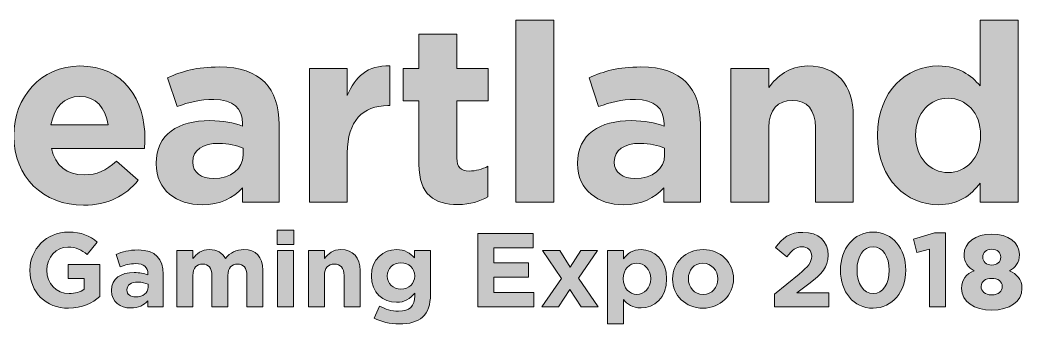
# Model space of a CAD drawing. Header units: inches. Extents: x 1.52 to 9.48, y -9.47 to -7.53.
# Drawn here: x 4.4 to 9.48, y -9.07 to -7.53 of the extents above; entities that cross this region are included whole.
import ezdxf

# ---------------------------------------------------------------- set-up
doc = ezdxf.new("R2010")
doc.units = ezdxf.units.IN
doc.header["$MEASUREMENT"] = 0
doc.layers.add('Layer 1', color=7, linetype='Continuous')

# ---------------------------------------------------------------- blocks, each defined once
blk = doc.blocks.new('block 3')
at = {"layer": 'Layer 1', "true_color": 0xfac020}
h = blk.add_hatch(color=40, dxfattribs=at)
h.dxf.hatch_style = 2
h.paths.add_polyline_path([(6.9129, -7.529), (7.1049, -7.529), (7.1049, -8.4514), (6.9129, -8.4514)])
h = blk.add_hatch(color=40, dxfattribs=at)
h.dxf.hatch_style = 2
edge = h.paths.add_edge_path()
edge.add_spline(control_points=[(9.2656, -8.4514), (9.2656, -8.4514), (9.2656, -8.3541), (9.2656, -8.3541), (9.2188, -8.4173), (9.1544, -8.464), (9.0545, -8.464), (8.8966, -8.464), (8.7462, -8.3402), (8.7462, -8.114), (8.7462, -8.114), (8.7462, -8.1115), (8.7462, -8.1115), (8.7462, -7.8853), (8.894, -7.7615), (9.0545, -7.7615), (9.1569, -7.7615), (9.2201, -7.8082), (9.2656, -7.8626), (9.2656, -7.8626), (9.2656, -7.529), (9.2656, -7.529), (9.2656, -7.529), (9.4576, -7.529), (9.4576, -7.529), (9.4576, -7.529), (9.4576, -8.4514), (9.4576, -8.4514), (9.4576, -8.4514), (9.2656, -8.4514), (9.2656, -8.4514)], knot_values=[0, 0, 0, 0, 1, 1, 1, 2, 2, 2, 3, 3, 3, 4, 4, 4, 5, 5, 5, 6, 6, 6, 7, 7, 7, 8, 8, 8, 9, 9, 9, 10, 10, 10, 10], degree=3, periodic=1)
edge = h.paths.add_edge_path()
edge.add_spline(control_points=[(9.2681, -8.1115), (9.2681, -7.999), (9.1935, -7.9245), (9.1038, -7.9245), (9.0141, -7.9245), (8.9383, -7.9978), (8.9383, -8.1115), (8.9383, -8.1115), (8.9383, -8.114), (8.9383, -8.114), (8.9383, -8.2265), (9.0141, -8.301), (9.1038, -8.301), (9.1935, -8.301), (9.2681, -8.2265), (9.2681, -8.114), (9.2681, -8.114), (9.2681, -8.1115), (9.2681, -8.1115)], knot_values=[0, 0, 0, 0, 1, 1, 1, 2, 2, 2, 3, 3, 3, 4, 4, 4, 5, 5, 5, 6, 6, 6, 6], degree=3, periodic=1)
h = blk.add_hatch(color=40, dxfattribs=at)
h.dxf.hatch_style = 2
edge = h.paths.add_edge_path()
edge.add_spline(control_points=[(6.6189, -8.4628), (6.5013, -8.4628), (6.4218, -8.416), (6.4218, -8.2593), (6.4218, -8.2593), (6.4218, -7.9384), (6.4218, -7.9384), (6.4218, -7.9384), (6.3409, -7.9384), (6.3409, -7.9384), (6.3409, -7.9384), (6.3409, -7.7741), (6.3409, -7.7741), (6.3409, -7.7741), (6.4218, -7.7741), (6.4218, -7.7741), (6.4218, -7.7741), (6.4218, -7.601), (6.4218, -7.601), (6.4218, -7.601), (6.6138, -7.601), (6.6138, -7.601), (6.6138, -7.601), (6.6138, -7.7741), (6.6138, -7.7741), (6.6138, -7.7741), (6.773, -7.7741), (6.773, -7.7741), (6.773, -7.7741), (6.773, -7.9384), (6.773, -7.9384), (6.773, -7.9384), (6.6138, -7.9384), (6.6138, -7.9384), (6.6138, -7.9384), (6.6138, -8.2277), (6.6138, -8.2277), (6.6138, -8.272), (6.6328, -8.2934), (6.6757, -8.2934), (6.7111, -8.2934), (6.7427, -8.2846), (6.7705, -8.2694), (6.7705, -8.2694), (6.7705, -8.4236), (6.7705, -8.4236), (6.7301, -8.4476), (6.6833, -8.4628), (6.6189, -8.4628)], knot_values=[0, 0, 0, 0, 0.013889, 0.013889, 0.013889, 0.027778, 0.027778, 0.027778, 0.041667, 0.041667, 0.041667, 0.055556, 0.055556, 0.055556, 0.069444, 0.069444, 0.069444, 0.083333, 0.083333, 0.083333, 0.097222, 0.097222, 0.097222, 0.111111, 0.111111, 0.111111, 0.125, 0.125, 0.125, 0.138889, 0.138889, 0.138889, 0.152778, 0.152778, 0.152778, 0.166667, 0.166667, 0.166667, 0.180556, 0.180556, 0.180556, 0.194444, 0.194444, 0.194444, 0.208333, 0.208333, 0.208333, 0.222222, 0.222222, 0.222222, 0.222222], degree=3, periodic=0)
edge.add_line((6.6189, -8.4628), (6.6189, -8.4628))
h = blk.add_hatch(color=40, dxfattribs=at)
h.dxf.hatch_style = 2
edge = h.paths.add_edge_path()
edge.add_spline(control_points=[(5.0304, -8.1797), (5.0304, -8.1797), (4.559, -8.1797), (4.559, -8.1797), (4.578, -8.2669), (4.6386, -8.3124), (4.7246, -8.3124), (4.789, -8.3124), (4.8358, -8.2922), (4.8888, -8.2429), (4.8888, -8.2429), (4.9988, -8.3402), (4.9988, -8.3402), (4.9356, -8.4185), (4.8446, -8.4665), (4.7221, -8.4665), (4.5186, -8.4665), (4.3682, -8.3238), (4.3682, -8.1165), (4.3682, -8.1165), (4.3682, -8.114), (4.3682, -8.114), (4.3682, -7.9207), (4.506, -7.7615), (4.7031, -7.7615), (4.9293, -7.7615), (5.0329, -7.9371), (5.0329, -8.1292), (5.0329, -8.1292), (5.0329, -8.1317), (5.0329, -8.1317), (5.0329, -8.1507), (5.0316, -8.162), (5.0304, -8.1797)], knot_values=[0, 0, 0, 0, 0.013889, 0.013889, 0.013889, 0.027778, 0.027778, 0.027778, 0.041667, 0.041667, 0.041667, 0.055556, 0.055556, 0.055556, 0.069444, 0.069444, 0.069444, 0.083333, 0.083333, 0.083333, 0.097222, 0.097222, 0.097222, 0.111111, 0.111111, 0.111111, 0.125, 0.125, 0.125, 0.138889, 0.138889, 0.138889, 0.152778, 0.152778, 0.152778, 0.152778], degree=3, periodic=0)
edge.add_line((5.0304, -8.1797), (5.0304, -8.1797))
edge = h.paths.add_edge_path()
edge.add_spline(control_points=[(4.7031, -7.9156), (4.6235, -7.9156), (4.5717, -7.9725), (4.5565, -8.0597), (4.5565, -8.0597), (4.8459, -8.0597), (4.8459, -8.0597), (4.8345, -7.9738), (4.784, -7.9156), (4.7031, -7.9156)], knot_values=[0, 0, 0, 0, 0.013889, 0.013889, 0.013889, 0.027778, 0.027778, 0.027778, 0.041667, 0.041667, 0.041667, 0.041667], degree=3, periodic=0)
edge.add_line((4.7031, -7.9156), (4.7031, -7.9156))
h = blk.add_hatch(color=40, dxfattribs=at)
h.dxf.hatch_style = 2
edge = h.paths.add_edge_path()
edge.add_spline(control_points=[(5.5269, -8.4514), (5.5269, -8.4514), (5.5269, -8.3781), (5.5269, -8.3781), (5.4801, -8.4299), (5.4157, -8.464), (5.3222, -8.464), (5.1946, -8.464), (5.0897, -8.3907), (5.0897, -8.2568), (5.0897, -8.2568), (5.0897, -8.2543), (5.0897, -8.2543), (5.0897, -8.1064), (5.2021, -8.0382), (5.3626, -8.0382), (5.4309, -8.0382), (5.4801, -8.0496), (5.5282, -8.066), (5.5282, -8.066), (5.5282, -8.0546), (5.5282, -8.0546), (5.5282, -7.975), (5.4789, -7.9308), (5.3828, -7.9308), (5.3095, -7.9308), (5.2577, -7.9447), (5.1958, -7.9674), (5.1958, -7.9674), (5.1478, -7.8209), (5.1478, -7.8209), (5.2224, -7.788), (5.2956, -7.7665), (5.4106, -7.7665), (5.6204, -7.7665), (5.7126, -7.8752), (5.7126, -8.0584), (5.7126, -8.0584), (5.7126, -8.4514), (5.7126, -8.4514), (5.7126, -8.4514), (5.5269, -8.4514), (5.5269, -8.4514)], knot_values=[0, 0, 0, 0, 1, 1, 1, 2, 2, 2, 3, 3, 3, 4, 4, 4, 5, 5, 5, 6, 6, 6, 7, 7, 7, 8, 8, 8, 9, 9, 9, 10, 10, 10, 11, 11, 11, 12, 12, 12, 13, 13, 13, 14, 14, 14, 14], degree=3, periodic=1)
edge = h.paths.add_edge_path()
edge.add_spline(control_points=[(5.5307, -8.1784), (5.4978, -8.1633), (5.4548, -8.1532), (5.4081, -8.1532), (5.326, -8.1532), (5.2754, -8.186), (5.2754, -8.2467), (5.2754, -8.2467), (5.2754, -8.2492), (5.2754, -8.2492), (5.2754, -8.301), (5.3184, -8.3313), (5.3803, -8.3313), (5.47, -8.3313), (5.5307, -8.2821), (5.5307, -8.2126), (5.5307, -8.2126), (5.5307, -8.1784), (5.5307, -8.1784)], knot_values=[0, 0, 0, 0, 1, 1, 1, 2, 2, 2, 3, 3, 3, 4, 4, 4, 5, 5, 5, 6, 6, 6, 6], degree=3, periodic=1)
h = blk.add_hatch(color=40, dxfattribs=at)
h.dxf.hatch_style = 2
edge = h.paths.add_edge_path()
edge.add_spline(control_points=[(6.2646, -7.9624), (6.137, -7.9624), (6.0586, -8.0394), (6.0586, -8.2012), (6.0586, -8.2012), (6.0586, -8.4514), (6.0586, -8.4514), (6.0586, -8.4514), (5.8666, -8.4514), (5.8666, -8.4514), (5.8666, -8.4514), (5.8666, -7.7741), (5.8666, -7.7741), (5.8666, -7.7741), (6.0586, -7.7741), (6.0586, -7.7741), (6.0586, -7.7741), (6.0586, -7.9106), (6.0586, -7.9106), (6.0978, -7.8171), (6.161, -7.7564), (6.2747, -7.7615), (6.2747, -7.7615), (6.2747, -7.9624), (6.2747, -7.9624), (6.2747, -7.9624), (6.2646, -7.9624), (6.2646, -7.9624)], knot_values=[0, 0, 0, 0, 1, 1, 1, 2, 2, 2, 3, 3, 3, 4, 4, 4, 5, 5, 5, 6, 6, 6, 7, 7, 7, 8, 8, 8, 9, 9, 9, 9], degree=3, periodic=1)
h = blk.add_hatch(color=40, dxfattribs=at)
h.dxf.hatch_style = 2
edge = h.paths.add_edge_path()
edge.add_spline(control_points=[(7.6627, -8.4514), (7.6627, -8.4514), (7.6627, -8.3781), (7.6627, -8.3781), (7.616, -8.4299), (7.5515, -8.464), (7.4581, -8.464), (7.3304, -8.464), (7.2255, -8.3907), (7.2255, -8.2568), (7.2255, -8.2568), (7.2255, -8.2543), (7.2255, -8.2543), (7.2255, -8.1064), (7.338, -8.0382), (7.4985, -8.0382), (7.5667, -8.0382), (7.616, -8.0496), (7.664, -8.066), (7.664, -8.066), (7.664, -8.0546), (7.664, -8.0546), (7.664, -7.975), (7.6147, -7.9308), (7.5187, -7.9308), (7.4454, -7.9308), (7.3936, -7.9447), (7.3317, -7.9674), (7.3317, -7.9674), (7.2837, -7.8209), (7.2837, -7.8209), (7.3582, -7.788), (7.4315, -7.7665), (7.5465, -7.7665), (7.7563, -7.7665), (7.8485, -7.8752), (7.8485, -8.0584), (7.8485, -8.0584), (7.8485, -8.4514), (7.8485, -8.4514), (7.8485, -8.4514), (7.6627, -8.4514), (7.6627, -8.4514)], knot_values=[0, 0, 0, 0, 1, 1, 1, 2, 2, 2, 3, 3, 3, 4, 4, 4, 5, 5, 5, 6, 6, 6, 7, 7, 7, 8, 8, 8, 9, 9, 9, 10, 10, 10, 11, 11, 11, 12, 12, 12, 13, 13, 13, 14, 14, 14, 14], degree=3, periodic=1)
edge = h.paths.add_edge_path()
edge.add_spline(control_points=[(7.6665, -8.1784), (7.6337, -8.1633), (7.5907, -8.1532), (7.544, -8.1532), (7.4618, -8.1532), (7.4113, -8.186), (7.4113, -8.2467), (7.4113, -8.2467), (7.4113, -8.2492), (7.4113, -8.2492), (7.4113, -8.301), (7.4543, -8.3313), (7.5162, -8.3313), (7.6059, -8.3313), (7.6665, -8.2821), (7.6665, -8.2126), (7.6665, -8.2126), (7.6665, -8.1784), (7.6665, -8.1784)], knot_values=[0, 0, 0, 0, 1, 1, 1, 2, 2, 2, 3, 3, 3, 4, 4, 4, 5, 5, 5, 6, 6, 6, 6], degree=3, periodic=1)
h = blk.add_hatch(color=40, dxfattribs=at)
h.dxf.hatch_style = 2
edge = h.paths.add_edge_path()
edge.add_spline(control_points=[(8.4308, -8.4514), (8.4308, -8.4514), (8.4308, -8.0736), (8.4308, -8.0736), (8.4308, -7.9826), (8.3879, -7.9358), (8.3146, -7.9358), (8.2413, -7.9358), (8.1945, -7.9826), (8.1945, -8.0736), (8.1945, -8.0736), (8.1945, -8.4514), (8.1945, -8.4514), (8.1945, -8.4514), (8.0025, -8.4514), (8.0025, -8.4514), (8.0025, -8.4514), (8.0025, -7.7741), (8.0025, -7.7741), (8.0025, -7.7741), (8.1945, -7.7741), (8.1945, -7.7741), (8.1945, -7.7741), (8.1945, -7.8701), (8.1945, -7.8701), (8.2388, -7.8133), (8.2956, -7.7615), (8.3929, -7.7615), (8.5382, -7.7615), (8.6229, -7.8575), (8.6229, -8.0129), (8.6229, -8.0129), (8.6229, -8.4514), (8.6229, -8.4514), (8.6229, -8.4514), (8.4308, -8.4514), (8.4308, -8.4514)], knot_values=[0, 0, 0, 0, 1, 1, 1, 2, 2, 2, 3, 3, 3, 4, 4, 4, 5, 5, 5, 6, 6, 6, 7, 7, 7, 8, 8, 8, 9, 9, 9, 10, 10, 10, 11, 11, 11, 12, 12, 12, 12], degree=3, periodic=1)
at = {"layer": 'Layer 1', "lineweight": 0}
blk.add_lwpolyline([(6.9129, -7.529), (7.1049, -7.529), (7.1049, -8.4514), (6.9129, -8.4514), (6.9129, -7.529)], dxfattribs=at)
for points, knots in [([(9.2656, -8.4514), (9.2656, -8.4514), (9.2656, -8.3541), (9.2656, -8.3541), (9.2188, -8.4173), (9.1544, -8.464), (9.0545, -8.464), (8.8966, -8.464), (8.7462, -8.3402), (8.7462, -8.114), (8.7462, -8.114), (8.7462, -8.1115), (8.7462, -8.1115), (8.7462, -7.8853), (8.894, -7.7615), (9.0545, -7.7615), (9.1569, -7.7615), (9.2201, -7.8082), (9.2656, -7.8626), (9.2656, -7.8626), (9.2656, -7.529), (9.2656, -7.529), (9.2656, -7.529), (9.4576, -7.529), (9.4576, -7.529), (9.4576, -7.529), (9.4576, -8.4514), (9.4576, -8.4514), (9.4576, -8.4514), (9.2656, -8.4514), (9.2656, -8.4514)], [0, 0, 0, 0, 1, 1, 1, 2, 2, 2, 3, 3, 3, 4, 4, 4, 5, 5, 5, 6, 6, 6, 7, 7, 7, 8, 8, 8, 9, 9, 9, 10, 10, 10, 10]), ([(6.6189, -8.4628), (6.5013, -8.4628), (6.4218, -8.416), (6.4218, -8.2593), (6.4218, -8.2593), (6.4218, -7.9384), (6.4218, -7.9384), (6.4218, -7.9384), (6.3409, -7.9384), (6.3409, -7.9384), (6.3409, -7.9384), (6.3409, -7.7741), (6.3409, -7.7741), (6.3409, -7.7741), (6.4218, -7.7741), (6.4218, -7.7741), (6.4218, -7.7741), (6.4218, -7.601), (6.4218, -7.601), (6.4218, -7.601), (6.6138, -7.601), (6.6138, -7.601), (6.6138, -7.601), (6.6138, -7.7741), (6.6138, -7.7741), (6.6138, -7.7741), (6.773, -7.7741), (6.773, -7.7741), (6.773, -7.7741), (6.773, -7.9384), (6.773, -7.9384), (6.773, -7.9384), (6.6138, -7.9384), (6.6138, -7.9384), (6.6138, -7.9384), (6.6138, -8.2277), (6.6138, -8.2277), (6.6138, -8.272), (6.6328, -8.2934), (6.6757, -8.2934), (6.7111, -8.2934), (6.7427, -8.2846), (6.7705, -8.2694), (6.7705, -8.2694), (6.7705, -8.4236), (6.7705, -8.4236), (6.7301, -8.4476), (6.6833, -8.4628), (6.6189, -8.4628)], [0, 0, 0, 0, 1, 1, 1, 2, 2, 2, 3, 3, 3, 4, 4, 4, 5, 5, 5, 6, 6, 6, 7, 7, 7, 8, 8, 8, 9, 9, 9, 10, 10, 10, 11, 11, 11, 12, 12, 12, 13, 13, 13, 14, 14, 14, 15, 15, 15, 16, 16, 16, 16]), ([(5.0304, -8.1797), (5.0304, -8.1797), (4.559, -8.1797), (4.559, -8.1797), (4.578, -8.2669), (4.6386, -8.3124), (4.7246, -8.3124), (4.789, -8.3124), (4.8358, -8.2922), (4.8888, -8.2429), (4.8888, -8.2429), (4.9988, -8.3402), (4.9988, -8.3402), (4.9356, -8.4185), (4.8446, -8.4665), (4.7221, -8.4665), (4.5186, -8.4665), (4.3682, -8.3238), (4.3682, -8.1165), (4.3682, -8.1165), (4.3682, -8.114), (4.3682, -8.114), (4.3682, -7.9207), (4.506, -7.7615), (4.7031, -7.7615), (4.9293, -7.7615), (5.0329, -7.9371), (5.0329, -8.1292), (5.0329, -8.1292), (5.0329, -8.1317), (5.0329, -8.1317), (5.0329, -8.1507), (5.0316, -8.162), (5.0304, -8.1797)], [0, 0, 0, 0, 1, 1, 1, 2, 2, 2, 3, 3, 3, 4, 4, 4, 5, 5, 5, 6, 6, 6, 7, 7, 7, 8, 8, 8, 9, 9, 9, 10, 10, 10, 11, 11, 11, 11]), ([(5.5269, -8.4514), (5.5269, -8.4514), (5.5269, -8.3781), (5.5269, -8.3781), (5.4801, -8.4299), (5.4157, -8.464), (5.3222, -8.464), (5.1946, -8.464), (5.0897, -8.3907), (5.0897, -8.2568), (5.0897, -8.2568), (5.0897, -8.2543), (5.0897, -8.2543), (5.0897, -8.1064), (5.2021, -8.0382), (5.3626, -8.0382), (5.4309, -8.0382), (5.4801, -8.0496), (5.5282, -8.066), (5.5282, -8.066), (5.5282, -8.0546), (5.5282, -8.0546), (5.5282, -7.975), (5.4789, -7.9308), (5.3828, -7.9308), (5.3095, -7.9308), (5.2577, -7.9447), (5.1958, -7.9674), (5.1958, -7.9674), (5.1478, -7.8209), (5.1478, -7.8209), (5.2224, -7.788), (5.2956, -7.7665), (5.4106, -7.7665), (5.6204, -7.7665), (5.7126, -7.8752), (5.7126, -8.0584), (5.7126, -8.0584), (5.7126, -8.4514), (5.7126, -8.4514), (5.7126, -8.4514), (5.5269, -8.4514), (5.5269, -8.4514)], [0, 0, 0, 0, 1, 1, 1, 2, 2, 2, 3, 3, 3, 4, 4, 4, 5, 5, 5, 6, 6, 6, 7, 7, 7, 8, 8, 8, 9, 9, 9, 10, 10, 10, 11, 11, 11, 12, 12, 12, 13, 13, 13, 14, 14, 14, 14]), ([(6.2646, -7.9624), (6.137, -7.9624), (6.0586, -8.0394), (6.0586, -8.2012), (6.0586, -8.2012), (6.0586, -8.4514), (6.0586, -8.4514), (6.0586, -8.4514), (5.8666, -8.4514), (5.8666, -8.4514), (5.8666, -8.4514), (5.8666, -7.7741), (5.8666, -7.7741), (5.8666, -7.7741), (6.0586, -7.7741), (6.0586, -7.7741), (6.0586, -7.7741), (6.0586, -7.9106), (6.0586, -7.9106), (6.0978, -7.8171), (6.161, -7.7564), (6.2747, -7.7615), (6.2747, -7.7615), (6.2747, -7.9624), (6.2747, -7.9624), (6.2747, -7.9624), (6.2646, -7.9624), (6.2646, -7.9624)], [0, 0, 0, 0, 1, 1, 1, 2, 2, 2, 3, 3, 3, 4, 4, 4, 5, 5, 5, 6, 6, 6, 7, 7, 7, 8, 8, 8, 9, 9, 9, 9]), ([(7.6627, -8.4514), (7.6627, -8.4514), (7.6627, -8.3781), (7.6627, -8.3781), (7.616, -8.4299), (7.5515, -8.464), (7.4581, -8.464), (7.3304, -8.464), (7.2255, -8.3907), (7.2255, -8.2568), (7.2255, -8.2568), (7.2255, -8.2543), (7.2255, -8.2543), (7.2255, -8.1064), (7.338, -8.0382), (7.4985, -8.0382), (7.5667, -8.0382), (7.616, -8.0496), (7.664, -8.066), (7.664, -8.066), (7.664, -8.0546), (7.664, -8.0546), (7.664, -7.975), (7.6147, -7.9308), (7.5187, -7.9308), (7.4454, -7.9308), (7.3936, -7.9447), (7.3317, -7.9674), (7.3317, -7.9674), (7.2837, -7.8209), (7.2837, -7.8209), (7.3582, -7.788), (7.4315, -7.7665), (7.5465, -7.7665), (7.7563, -7.7665), (7.8485, -7.8752), (7.8485, -8.0584), (7.8485, -8.0584), (7.8485, -8.4514), (7.8485, -8.4514), (7.8485, -8.4514), (7.6627, -8.4514), (7.6627, -8.4514)], [0, 0, 0, 0, 1, 1, 1, 2, 2, 2, 3, 3, 3, 4, 4, 4, 5, 5, 5, 6, 6, 6, 7, 7, 7, 8, 8, 8, 9, 9, 9, 10, 10, 10, 11, 11, 11, 12, 12, 12, 13, 13, 13, 14, 14, 14, 14]), ([(8.4308, -8.4514), (8.4308, -8.4514), (8.4308, -8.0736), (8.4308, -8.0736), (8.4308, -7.9826), (8.3879, -7.9358), (8.3146, -7.9358), (8.2413, -7.9358), (8.1945, -7.9826), (8.1945, -8.0736), (8.1945, -8.0736), (8.1945, -8.4514), (8.1945, -8.4514), (8.1945, -8.4514), (8.0025, -8.4514), (8.0025, -8.4514), (8.0025, -8.4514), (8.0025, -7.7741), (8.0025, -7.7741), (8.0025, -7.7741), (8.1945, -7.7741), (8.1945, -7.7741), (8.1945, -7.7741), (8.1945, -7.8701), (8.1945, -7.8701), (8.2388, -7.8133), (8.2956, -7.7615), (8.3929, -7.7615), (8.5382, -7.7615), (8.6229, -7.8575), (8.6229, -8.0129), (8.6229, -8.0129), (8.6229, -8.4514), (8.6229, -8.4514), (8.6229, -8.4514), (8.4308, -8.4514), (8.4308, -8.4514)], [0, 0, 0, 0, 1, 1, 1, 2, 2, 2, 3, 3, 3, 4, 4, 4, 5, 5, 5, 6, 6, 6, 7, 7, 7, 8, 8, 8, 9, 9, 9, 10, 10, 10, 11, 11, 11, 12, 12, 12, 12]), ([(4.7031, -7.9156), (4.6235, -7.9156), (4.5717, -7.9725), (4.5565, -8.0597), (4.5565, -8.0597), (4.8459, -8.0597), (4.8459, -8.0597), (4.8345, -7.9738), (4.784, -7.9156), (4.7031, -7.9156)], [0, 0, 0, 0, 1, 1, 1, 2, 2, 2, 3, 3, 3, 3]), ([(9.2681, -8.1115), (9.2681, -7.999), (9.1935, -7.9245), (9.1038, -7.9245), (9.0141, -7.9245), (8.9383, -7.9978), (8.9383, -8.1115), (8.9383, -8.1115), (8.9383, -8.114), (8.9383, -8.114), (8.9383, -8.2265), (9.0141, -8.301), (9.1038, -8.301), (9.1935, -8.301), (9.2681, -8.2265), (9.2681, -8.114), (9.2681, -8.114), (9.2681, -8.1115), (9.2681, -8.1115)], [0, 0, 0, 0, 1, 1, 1, 2, 2, 2, 3, 3, 3, 4, 4, 4, 5, 5, 5, 6, 6, 6, 6]), ([(5.5307, -8.1784), (5.4978, -8.1633), (5.4548, -8.1532), (5.4081, -8.1532), (5.326, -8.1532), (5.2754, -8.186), (5.2754, -8.2467), (5.2754, -8.2467), (5.2754, -8.2492), (5.2754, -8.2492), (5.2754, -8.301), (5.3184, -8.3313), (5.3803, -8.3313), (5.47, -8.3313), (5.5307, -8.2821), (5.5307, -8.2126), (5.5307, -8.2126), (5.5307, -8.1784), (5.5307, -8.1784)], [0, 0, 0, 0, 1, 1, 1, 2, 2, 2, 3, 3, 3, 4, 4, 4, 5, 5, 5, 6, 6, 6, 6]), ([(7.6665, -8.1784), (7.6337, -8.1633), (7.5907, -8.1532), (7.544, -8.1532), (7.4618, -8.1532), (7.4113, -8.186), (7.4113, -8.2467), (7.4113, -8.2467), (7.4113, -8.2492), (7.4113, -8.2492), (7.4113, -8.301), (7.4543, -8.3313), (7.5162, -8.3313), (7.6059, -8.3313), (7.6665, -8.2821), (7.6665, -8.2126), (7.6665, -8.2126), (7.6665, -8.1784), (7.6665, -8.1784)], [0, 0, 0, 0, 1, 1, 1, 2, 2, 2, 3, 3, 3, 4, 4, 4, 5, 5, 5, 6, 6, 6, 6])]:
    blk.add_open_spline(points, degree=3, knots=knots, dxfattribs=at)
blk = doc.blocks.new('block 4')
at = {"layer": 'Layer 1', "true_color": 0x010101}
h = blk.add_hatch(color=18, dxfattribs=at)
h.dxf.hatch_style = 2
edge = h.paths.add_edge_path()
edge.add_spline(control_points=[(4.6459, -8.9879), (4.5299, -8.9879), (4.4501, -8.9065), (4.4501, -8.7964), (4.4501, -8.7964), (4.4501, -8.7953), (4.4501, -8.7953), (4.4501, -8.6895), (4.5326, -8.6027), (4.6453, -8.6027), (4.7123, -8.6027), (4.7528, -8.6208), (4.7916, -8.6538), (4.7916, -8.6538), (4.74, -8.716), (4.74, -8.716), (4.7113, -8.6921), (4.6857, -8.6783), (4.6427, -8.6783), (4.5831, -8.6783), (4.5358, -8.7309), (4.5358, -8.7942), (4.5358, -8.7942), (4.5358, -8.7953), (4.5358, -8.7953), (4.5358, -8.8634), (4.5825, -8.9134), (4.6485, -8.9134), (4.6783, -8.9134), (4.7049, -8.906), (4.7256, -8.8911), (4.7256, -8.8911), (4.7256, -8.8379), (4.7256, -8.8379), (4.7256, -8.8379), (4.6432, -8.8379), (4.6432, -8.8379), (4.6432, -8.8379), (4.6432, -8.7671), (4.6432, -8.7671), (4.6432, -8.7671), (4.8049, -8.7671), (4.8049, -8.7671), (4.8049, -8.7671), (4.8049, -8.9288), (4.8049, -8.9288), (4.7666, -8.9613), (4.7139, -8.9879), (4.6459, -8.9879)], knot_values=[0, 0, 0, 0, 1, 1, 1, 2, 2, 2, 3, 3, 3, 4, 4, 4, 5, 5, 5, 6, 6, 6, 7, 7, 7, 8, 8, 8, 9, 9, 9, 10, 10, 10, 11, 11, 11, 12, 12, 12, 13, 13, 13, 14, 14, 14, 15, 15, 15, 16, 16, 16, 16], degree=3, periodic=1)
h = blk.add_hatch(color=18, dxfattribs=at)
h.dxf.hatch_style = 2
h.paths.add_polyline_path([(5.7023, -8.665), (5.7023, -8.5932), (5.7874, -8.5932), (5.7874, -8.665)])
h.paths.add_polyline_path([(5.7044, -8.9815), (5.7044, -8.6964), (5.7853, -8.6964), (5.7853, -8.9815)])
h = blk.add_hatch(color=18, dxfattribs=at)
h.dxf.hatch_style = 2
h.paths.add_polyline_path([(6.7204, -8.9815), (6.7204, -8.6091), (7.0013, -8.6091), (7.0013, -8.682), (6.8018, -8.682), (6.8018, -8.7575), (6.9774, -8.7575), (6.9774, -8.8304), (6.8018, -8.8304), (6.8018, -8.9086), (7.004, -8.9086), (7.004, -8.9815)])
h = blk.add_hatch(color=18, dxfattribs=at)
h.dxf.hatch_style = 2
edge = h.paths.add_edge_path()
edge.add_spline(control_points=[(8.2859, -8.7272), (8.2859, -8.7272), (8.2285, -8.6809), (8.2285, -8.6809), (8.2652, -8.6309), (8.3008, -8.6038), (8.3673, -8.6038), (8.4466, -8.6038), (8.4955, -8.6495), (8.4955, -8.7192), (8.4955, -8.7815), (8.4636, -8.8129), (8.3977, -8.8639), (8.3977, -8.8639), (8.337, -8.9107), (8.337, -8.9107), (8.337, -8.9107), (8.4993, -8.9107), (8.4993, -8.9107), (8.4993, -8.9107), (8.4993, -8.9815), (8.4993, -8.9815), (8.4993, -8.9815), (8.2237, -8.9815), (8.2237, -8.9815), (8.2237, -8.9815), (8.2237, -8.9166), (8.2237, -8.9166), (8.2237, -8.9166), (8.3477, -8.815), (8.3477, -8.815), (8.3939, -8.7767), (8.412, -8.7565), (8.412, -8.7256), (8.412, -8.6942), (8.3913, -8.6772), (8.362, -8.6772), (8.3333, -8.6772), (8.3136, -8.6932), (8.2859, -8.7272)], knot_values=[0, 0, 0, 0, 1, 1, 1, 2, 2, 2, 3, 3, 3, 4, 4, 4, 5, 5, 5, 6, 6, 6, 7, 7, 7, 8, 8, 8, 9, 9, 9, 10, 10, 10, 11, 11, 11, 12, 12, 12, 13, 13, 13, 13], degree=3, periodic=1)
h = blk.add_hatch(color=18, dxfattribs=at)
h.dxf.hatch_style = 2
edge = h.paths.add_edge_path()
edge.add_spline(control_points=[(8.7227, -8.9879), (8.6232, -8.9879), (8.5578, -8.9044), (8.5578, -8.7958), (8.5578, -8.6873), (8.6243, -8.6027), (8.7237, -8.6027), (8.8232, -8.6027), (8.8886, -8.6863), (8.8886, -8.7948), (8.8886, -8.9033), (8.8222, -8.9879), (8.7227, -8.9879)], knot_values=[0, 0, 0, 0, 1, 1, 1, 2, 2, 2, 3, 3, 3, 4, 4, 4, 4], degree=3, periodic=1)
edge = h.paths.add_edge_path()
edge.add_spline(control_points=[(8.7227, -8.6767), (8.6732, -8.6767), (8.6418, -8.7262), (8.6418, -8.7948), (8.6418, -8.8634), (8.6743, -8.9139), (8.7237, -8.9139), (8.7732, -8.9139), (8.8046, -8.8639), (8.8046, -8.7958), (8.8046, -8.7278), (8.7721, -8.6767), (8.7227, -8.6767)], knot_values=[0, 0, 0, 0, 1, 1, 1, 2, 2, 2, 3, 3, 3, 4, 4, 4, 4], degree=3, periodic=1)
h = blk.add_hatch(color=18, dxfattribs=at)
h.dxf.hatch_style = 2
h.paths.add_polyline_path([(9.0344, -8.6065), (9.0902, -8.6065), (9.0902, -8.9815), (9.0094, -8.9815), (9.0094, -8.6895), (8.9445, -8.7054), (8.9275, -8.6384)])
h = blk.add_hatch(color=18, dxfattribs=at)
h.dxf.hatch_style = 2
edge = h.paths.add_edge_path()
edge.add_spline(control_points=[(9.1712, -8.8886), (9.1712, -8.8886), (9.1712, -8.8875), (9.1712, -8.8875), (9.1712, -8.8423), (9.1952, -8.8152), (9.235, -8.7981), (9.2063, -8.7822), (9.184, -8.7577), (9.184, -8.7173), (9.184, -8.7173), (9.184, -8.7162), (9.184, -8.7162), (9.184, -8.6566), (9.2409, -8.6125), (9.3244, -8.6125), (9.4079, -8.6125), (9.4649, -8.6566), (9.4649, -8.7162), (9.4649, -8.7162), (9.4649, -8.7173), (9.4649, -8.7173), (9.4649, -8.7577), (9.4425, -8.7822), (9.4138, -8.7981), (9.4515, -8.8157), (9.4776, -8.8407), (9.4776, -8.887), (9.4776, -8.887), (9.4776, -8.888), (9.4776, -8.888), (9.4776, -8.9545), (9.4138, -8.9976), (9.3244, -8.9976), (9.235, -8.9976), (9.1712, -8.9535), (9.1712, -8.8886)], knot_values=[0, 0, 0, 0, 1, 1, 1, 2, 2, 2, 3, 3, 3, 4, 4, 4, 5, 5, 5, 6, 6, 6, 7, 7, 7, 8, 8, 8, 9, 9, 9, 10, 10, 10, 11, 11, 11, 12, 12, 12, 12], degree=3, periodic=1)
edge = h.paths.add_edge_path()
edge.add_spline(control_points=[(9.3781, -8.8785), (9.3781, -8.8785), (9.3781, -8.8774), (9.3781, -8.8774), (9.3781, -8.8534), (9.3558, -8.837), (9.3244, -8.837), (9.293, -8.837), (9.2707, -8.8534), (9.2707, -8.8774), (9.2707, -8.8774), (9.2707, -8.8785), (9.2707, -8.8785), (9.2707, -8.9008), (9.2898, -8.9205), (9.3244, -8.9205), (9.359, -8.9205), (9.3781, -8.9008), (9.3781, -8.8785)], knot_values=[0, 0, 0, 0, 1, 1, 1, 2, 2, 2, 3, 3, 3, 4, 4, 4, 5, 5, 5, 6, 6, 6, 6], degree=3, periodic=1)
edge = h.paths.add_edge_path()
edge.add_spline(control_points=[(9.3702, -8.7295), (9.3702, -8.7295), (9.3702, -8.7284), (9.3702, -8.7284), (9.3702, -8.7077), (9.3526, -8.6891), (9.3244, -8.6891), (9.2962, -8.6891), (9.2787, -8.7072), (9.2787, -8.7279), (9.2787, -8.7279), (9.2787, -8.729), (9.2787, -8.729), (9.2787, -8.7524), (9.2968, -8.7699), (9.3244, -8.7699), (9.3521, -8.7699), (9.3702, -8.7529), (9.3702, -8.7295)], knot_values=[0, 0, 0, 0, 1, 1, 1, 2, 2, 2, 3, 3, 3, 4, 4, 4, 5, 5, 5, 6, 6, 6, 6], degree=3, periodic=1)
h = blk.add_hatch(color=18, dxfattribs=at)
h.dxf.hatch_style = 2
edge = h.paths.add_edge_path()
edge.add_spline(control_points=[(5.0475, -8.9815), (5.0475, -8.9815), (5.0475, -8.9506), (5.0475, -8.9506), (5.0278, -8.9724), (5.0007, -8.9868), (4.9613, -8.9868), (4.9076, -8.9868), (4.8634, -8.9559), (4.8634, -8.8995), (4.8634, -8.8995), (4.8634, -8.8985), (4.8634, -8.8985), (4.8634, -8.8363), (4.9108, -8.8075), (4.9783, -8.8075), (5.0071, -8.8075), (5.0278, -8.8123), (5.048, -8.8192), (5.048, -8.8192), (5.048, -8.8145), (5.048, -8.8145), (5.048, -8.781), (5.0273, -8.7623), (4.9868, -8.7623), (4.956, -8.7623), (4.9342, -8.7682), (4.9081, -8.7777), (4.9081, -8.7777), (4.8879, -8.716), (4.8879, -8.716), (4.9193, -8.7022), (4.9501, -8.6932), (4.9985, -8.6932), (5.0868, -8.6932), (5.1257, -8.7389), (5.1257, -8.8161), (5.1257, -8.8161), (5.1257, -8.9815), (5.1257, -8.9815), (5.1257, -8.9815), (5.0475, -8.9815), (5.0475, -8.9815)], knot_values=[0, 0, 0, 0, 1, 1, 1, 2, 2, 2, 3, 3, 3, 4, 4, 4, 5, 5, 5, 6, 6, 6, 7, 7, 7, 8, 8, 8, 9, 9, 9, 10, 10, 10, 11, 11, 11, 12, 12, 12, 13, 13, 13, 14, 14, 14, 14], degree=3, periodic=1)
edge = h.paths.add_edge_path()
edge.add_spline(control_points=[(5.0491, -8.8666), (5.0352, -8.8602), (5.0171, -8.8559), (4.9975, -8.8559), (4.9629, -8.8559), (4.9416, -8.8698), (4.9416, -8.8953), (4.9416, -8.8953), (4.9416, -8.8964), (4.9416, -8.8964), (4.9416, -8.9182), (4.9597, -8.9309), (4.9858, -8.9309), (5.0235, -8.9309), (5.0491, -8.9102), (5.0491, -8.8809), (5.0491, -8.8809), (5.0491, -8.8666), (5.0491, -8.8666)], knot_values=[0, 0, 0, 0, 1, 1, 1, 2, 2, 2, 3, 3, 3, 4, 4, 4, 5, 5, 5, 6, 6, 6, 6], degree=3, periodic=1)
h = blk.add_hatch(color=18, dxfattribs=at)
h.dxf.hatch_style = 2
edge = h.paths.add_edge_path()
edge.add_spline(control_points=[(5.5496, -8.9815), (5.5496, -8.9815), (5.5496, -8.8224), (5.5496, -8.8224), (5.5496, -8.7841), (5.5326, -8.7645), (5.5023, -8.7645), (5.472, -8.7645), (5.4533, -8.7841), (5.4533, -8.8224), (5.4533, -8.8224), (5.4533, -8.9815), (5.4533, -8.9815), (5.4533, -8.9815), (5.3725, -8.9815), (5.3725, -8.9815), (5.3725, -8.9815), (5.3725, -8.8224), (5.3725, -8.8224), (5.3725, -8.7841), (5.3555, -8.7645), (5.3252, -8.7645), (5.2948, -8.7645), (5.2762, -8.7841), (5.2762, -8.8224), (5.2762, -8.8224), (5.2762, -8.9815), (5.2762, -8.9815), (5.2762, -8.9815), (5.1954, -8.9815), (5.1954, -8.9815), (5.1954, -8.9815), (5.1954, -8.6964), (5.1954, -8.6964), (5.1954, -8.6964), (5.2762, -8.6964), (5.2762, -8.6964), (5.2762, -8.6964), (5.2762, -8.7368), (5.2762, -8.7368), (5.2948, -8.7129), (5.3193, -8.6911), (5.3603, -8.6911), (5.3975, -8.6911), (5.4257, -8.7075), (5.4406, -8.7362), (5.4656, -8.707), (5.4954, -8.6911), (5.5342, -8.6911), (5.5943, -8.6911), (5.6305, -8.7272), (5.6305, -8.7958), (5.6305, -8.7958), (5.6305, -8.9815), (5.6305, -8.9815), (5.6305, -8.9815), (5.5496, -8.9815), (5.5496, -8.9815)], knot_values=[0, 0, 0, 0, 1, 1, 1, 2, 2, 2, 3, 3, 3, 4, 4, 4, 5, 5, 5, 6, 6, 6, 7, 7, 7, 8, 8, 8, 9, 9, 9, 10, 10, 10, 11, 11, 11, 12, 12, 12, 13, 13, 13, 14, 14, 14, 15, 15, 15, 16, 16, 16, 17, 17, 17, 18, 18, 18, 19, 19, 19, 19], degree=3, periodic=1)
h = blk.add_hatch(color=18, dxfattribs=at)
h.dxf.hatch_style = 2
edge = h.paths.add_edge_path()
edge.add_spline(control_points=[(6.0422, -8.9815), (6.0422, -8.9815), (6.0422, -8.8224), (6.0422, -8.8224), (6.0422, -8.7841), (6.0241, -8.7645), (5.9933, -8.7645), (5.9624, -8.7645), (5.9427, -8.7841), (5.9427, -8.8224), (5.9427, -8.8224), (5.9427, -8.9815), (5.9427, -8.9815), (5.9427, -8.9815), (5.8619, -8.9815), (5.8619, -8.9815), (5.8619, -8.9815), (5.8619, -8.6964), (5.8619, -8.6964), (5.8619, -8.6964), (5.9427, -8.6964), (5.9427, -8.6964), (5.9427, -8.6964), (5.9427, -8.7368), (5.9427, -8.7368), (5.9614, -8.7129), (5.9853, -8.6911), (6.0262, -8.6911), (6.0874, -8.6911), (6.1231, -8.7315), (6.1231, -8.7969), (6.1231, -8.7969), (6.1231, -8.9815), (6.1231, -8.9815), (6.1231, -8.9815), (6.0422, -8.9815), (6.0422, -8.9815)], knot_values=[0, 0, 0, 0, 1, 1, 1, 2, 2, 2, 3, 3, 3, 4, 4, 4, 5, 5, 5, 6, 6, 6, 7, 7, 7, 8, 8, 8, 9, 9, 9, 10, 10, 10, 11, 11, 11, 12, 12, 12, 12], degree=3, periodic=1)
h = blk.add_hatch(color=18, dxfattribs=at)
h.dxf.hatch_style = 2
edge = h.paths.add_edge_path()
edge.add_spline(control_points=[(6.321, -9.0677), (6.2747, -9.0677), (6.2311, -9.057), (6.1949, -9.0379), (6.1949, -9.0379), (6.2225, -8.9772), (6.2225, -8.9772), (6.2518, -8.9937), (6.2811, -9.0033), (6.3188, -9.0033), (6.3741, -9.0033), (6.4002, -8.9767), (6.4002, -8.9256), (6.4002, -8.9256), (6.4002, -8.9118), (6.4002, -8.9118), (6.3763, -8.9405), (6.3502, -8.9581), (6.3071, -8.9581), (6.2406, -8.9581), (6.1805, -8.9097), (6.1805, -8.8251), (6.1805, -8.8251), (6.1805, -8.824), (6.1805, -8.824), (6.1805, -8.7389), (6.2417, -8.6911), (6.3071, -8.6911), (6.3513, -8.6911), (6.3773, -8.7097), (6.3992, -8.7336), (6.3992, -8.7336), (6.3992, -8.6964), (6.3992, -8.6964), (6.3992, -8.6964), (6.48, -8.6964), (6.48, -8.6964), (6.48, -8.6964), (6.48, -8.9171), (6.48, -8.9171), (6.48, -9.0246), (6.4268, -9.0677), (6.321, -9.0677)], knot_values=[0, 0, 0, 0, 1, 1, 1, 2, 2, 2, 3, 3, 3, 4, 4, 4, 5, 5, 5, 6, 6, 6, 7, 7, 7, 8, 8, 8, 9, 9, 9, 10, 10, 10, 11, 11, 11, 12, 12, 12, 13, 13, 13, 14, 14, 14, 14], degree=3, periodic=1)
edge = h.paths.add_edge_path()
edge.add_spline(control_points=[(6.4002, -8.824), (6.4002, -8.7852), (6.3699, -8.7581), (6.3305, -8.7581), (6.2912, -8.7581), (6.2614, -8.7852), (6.2614, -8.824), (6.2614, -8.824), (6.2614, -8.8251), (6.2614, -8.8251), (6.2614, -8.8644), (6.2912, -8.8911), (6.3305, -8.8911), (6.3699, -8.8911), (6.4002, -8.8639), (6.4002, -8.8251), (6.4002, -8.8251), (6.4002, -8.824), (6.4002, -8.824)], knot_values=[0, 0, 0, 0, 1, 1, 1, 2, 2, 2, 3, 3, 3, 4, 4, 4, 5, 5, 5, 6, 6, 6, 6], degree=3, periodic=1)
h = blk.add_hatch(color=18, dxfattribs=at)
h.dxf.hatch_style = 2
h.paths.add_polyline_path([(7.2439, -8.9815), (7.1864, -8.8926), (7.129, -8.9815), (7.0444, -8.9815), (7.1444, -8.8368), (7.0481, -8.6964), (7.1348, -8.6964), (7.188, -8.7794), (7.2417, -8.6964), (7.3263, -8.6964), (7.23, -8.8352), (7.3306, -8.9815)])
h = blk.add_hatch(color=18, dxfattribs=at)
h.dxf.hatch_style = 2
edge = h.paths.add_edge_path()
edge.add_spline(control_points=[(7.5471, -8.9868), (7.504, -8.9868), (7.4774, -8.9671), (7.4583, -8.9443), (7.4583, -8.9443), (7.4583, -9.0666), (7.4583, -9.0666), (7.4583, -9.0666), (7.3774, -9.0666), (7.3774, -9.0666), (7.3774, -9.0666), (7.3774, -8.6964), (7.3774, -8.6964), (7.3774, -8.6964), (7.4583, -8.6964), (7.4583, -8.6964), (7.4583, -8.6964), (7.4583, -8.7373), (7.4583, -8.7373), (7.4779, -8.7107), (7.5051, -8.6911), (7.5471, -8.6911), (7.6136, -8.6911), (7.6769, -8.7432), (7.6769, -8.8384), (7.6769, -8.8384), (7.6769, -8.8395), (7.6769, -8.8395), (7.6769, -8.9347), (7.6146, -8.9868), (7.5471, -8.9868)], knot_values=[0, 0, 0, 0, 1, 1, 1, 2, 2, 2, 3, 3, 3, 4, 4, 4, 5, 5, 5, 6, 6, 6, 7, 7, 7, 8, 8, 8, 9, 9, 9, 10, 10, 10, 10], degree=3, periodic=1)
edge = h.paths.add_edge_path()
edge.add_spline(control_points=[(7.596, -8.8384), (7.596, -8.791), (7.5641, -8.7597), (7.5263, -8.7597), (7.4886, -8.7597), (7.4572, -8.791), (7.4572, -8.8384), (7.4572, -8.8384), (7.4572, -8.8395), (7.4572, -8.8395), (7.4572, -8.8868), (7.4886, -8.9182), (7.5263, -8.9182), (7.5641, -8.9182), (7.596, -8.8873), (7.596, -8.8395), (7.596, -8.8395), (7.596, -8.8384), (7.596, -8.8384)], knot_values=[0, 0, 0, 0, 1, 1, 1, 2, 2, 2, 3, 3, 3, 4, 4, 4, 5, 5, 5, 6, 6, 6, 6], degree=3, periodic=1)
h = blk.add_hatch(color=18, dxfattribs=at)
h.dxf.hatch_style = 2
edge = h.paths.add_edge_path()
edge.add_spline(control_points=[(7.8609, -8.9879), (7.7726, -8.9879), (7.7072, -8.9224), (7.7072, -8.8405), (7.7072, -8.8405), (7.7072, -8.8395), (7.7072, -8.8395), (7.7072, -8.7575), (7.7732, -8.6911), (7.862, -8.6911), (7.9503, -8.6911), (8.0157, -8.7565), (8.0157, -8.8384), (8.0157, -8.8384), (8.0157, -8.8395), (8.0157, -8.8395), (8.0157, -8.9214), (7.9498, -8.9879), (7.8609, -8.9879)], knot_values=[0, 0, 0, 0, 1, 1, 1, 2, 2, 2, 3, 3, 3, 4, 4, 4, 5, 5, 5, 6, 6, 6, 6], degree=3, periodic=1)
edge = h.paths.add_edge_path()
edge.add_spline(control_points=[(7.9359, -8.8395), (7.9359, -8.7974), (7.9056, -8.7607), (7.8609, -8.7607), (7.8147, -8.7607), (7.787, -8.7964), (7.787, -8.8384), (7.787, -8.8384), (7.787, -8.8395), (7.787, -8.8395), (7.787, -8.8815), (7.8173, -8.9182), (7.862, -8.9182), (7.9083, -8.9182), (7.9359, -8.8825), (7.9359, -8.8405), (7.9359, -8.8405), (7.9359, -8.8395), (7.9359, -8.8395)], knot_values=[0, 0, 0, 0, 1, 1, 1, 2, 2, 2, 3, 3, 3, 4, 4, 4, 5, 5, 5, 6, 6, 6, 6], degree=3, periodic=1)
at = {"layer": 'Layer 1', "lineweight": 0}
for points in [[(5.7023, -8.665), (5.7023, -8.5932), (5.7874, -8.5932), (5.7874, -8.665), (5.7023, -8.665)], [(6.7204, -8.9815), (6.7204, -8.6091), (7.0013, -8.6091), (7.0013, -8.682), (6.8018, -8.682), (6.8018, -8.7575), (6.9774, -8.7575), (6.9774, -8.8304), (6.8018, -8.8304), (6.8018, -8.9086), (7.004, -8.9086), (7.004, -8.9815), (6.7204, -8.9815)], [(9.0344, -8.6065), (9.0902, -8.6065), (9.0902, -8.9815), (9.0094, -8.9815), (9.0094, -8.6895), (8.9445, -8.7054), (8.9275, -8.6384), (9.0344, -8.6065)], [(5.7044, -8.9815), (5.7044, -8.6964), (5.7853, -8.6964), (5.7853, -8.9815), (5.7044, -8.9815)], [(7.2439, -8.9815), (7.1864, -8.8926), (7.129, -8.9815), (7.0444, -8.9815), (7.1444, -8.8368), (7.0481, -8.6964), (7.1348, -8.6964), (7.188, -8.7794), (7.2417, -8.6964), (7.3263, -8.6964), (7.23, -8.8352), (7.3306, -8.9815), (7.2439, -8.9815)]]:
    blk.add_lwpolyline(points, dxfattribs=at)
for points, knots in [([(4.6459, -8.9879), (4.5299, -8.9879), (4.4501, -8.9065), (4.4501, -8.7964), (4.4501, -8.7964), (4.4501, -8.7953), (4.4501, -8.7953), (4.4501, -8.6895), (4.5326, -8.6027), (4.6453, -8.6027), (4.7123, -8.6027), (4.7528, -8.6208), (4.7916, -8.6538), (4.7916, -8.6538), (4.74, -8.716), (4.74, -8.716), (4.7113, -8.6921), (4.6857, -8.6783), (4.6427, -8.6783), (4.5831, -8.6783), (4.5358, -8.7309), (4.5358, -8.7942), (4.5358, -8.7942), (4.5358, -8.7953), (4.5358, -8.7953), (4.5358, -8.8634), (4.5825, -8.9134), (4.6485, -8.9134), (4.6783, -8.9134), (4.7049, -8.906), (4.7256, -8.8911), (4.7256, -8.8911), (4.7256, -8.8379), (4.7256, -8.8379), (4.7256, -8.8379), (4.6432, -8.8379), (4.6432, -8.8379), (4.6432, -8.8379), (4.6432, -8.7671), (4.6432, -8.7671), (4.6432, -8.7671), (4.8049, -8.7671), (4.8049, -8.7671), (4.8049, -8.7671), (4.8049, -8.9288), (4.8049, -8.9288), (4.7666, -8.9613), (4.7139, -8.9879), (4.6459, -8.9879)], [0, 0, 0, 0, 1, 1, 1, 2, 2, 2, 3, 3, 3, 4, 4, 4, 5, 5, 5, 6, 6, 6, 7, 7, 7, 8, 8, 8, 9, 9, 9, 10, 10, 10, 11, 11, 11, 12, 12, 12, 13, 13, 13, 14, 14, 14, 15, 15, 15, 16, 16, 16, 16]), ([(8.2859, -8.7272), (8.2859, -8.7272), (8.2285, -8.6809), (8.2285, -8.6809), (8.2652, -8.6309), (8.3008, -8.6038), (8.3673, -8.6038), (8.4466, -8.6038), (8.4955, -8.6495), (8.4955, -8.7192), (8.4955, -8.7815), (8.4636, -8.8129), (8.3977, -8.8639), (8.3977, -8.8639), (8.337, -8.9107), (8.337, -8.9107), (8.337, -8.9107), (8.4993, -8.9107), (8.4993, -8.9107), (8.4993, -8.9107), (8.4993, -8.9815), (8.4993, -8.9815), (8.4993, -8.9815), (8.2237, -8.9815), (8.2237, -8.9815), (8.2237, -8.9815), (8.2237, -8.9166), (8.2237, -8.9166), (8.2237, -8.9166), (8.3477, -8.815), (8.3477, -8.815), (8.3939, -8.7767), (8.412, -8.7565), (8.412, -8.7256), (8.412, -8.6942), (8.3913, -8.6772), (8.362, -8.6772), (8.3333, -8.6772), (8.3136, -8.6932), (8.2859, -8.7272)], [0, 0, 0, 0, 1, 1, 1, 2, 2, 2, 3, 3, 3, 4, 4, 4, 5, 5, 5, 6, 6, 6, 7, 7, 7, 8, 8, 8, 9, 9, 9, 10, 10, 10, 11, 11, 11, 12, 12, 12, 13, 13, 13, 13]), ([(8.7227, -8.9879), (8.6232, -8.9879), (8.5578, -8.9044), (8.5578, -8.7958), (8.5578, -8.6873), (8.6243, -8.6027), (8.7237, -8.6027), (8.8232, -8.6027), (8.8886, -8.6863), (8.8886, -8.7948), (8.8886, -8.9033), (8.8222, -8.9879), (8.7227, -8.9879)], [0, 0, 0, 0, 1, 1, 1, 2, 2, 2, 3, 3, 3, 4, 4, 4, 4]), ([(9.1712, -8.8886), (9.1712, -8.8886), (9.1712, -8.8875), (9.1712, -8.8875), (9.1712, -8.8423), (9.1952, -8.8152), (9.235, -8.7981), (9.2063, -8.7822), (9.184, -8.7577), (9.184, -8.7173), (9.184, -8.7173), (9.184, -8.7162), (9.184, -8.7162), (9.184, -8.6566), (9.2409, -8.6125), (9.3244, -8.6125), (9.4079, -8.6125), (9.4649, -8.6566), (9.4649, -8.7162), (9.4649, -8.7162), (9.4649, -8.7173), (9.4649, -8.7173), (9.4649, -8.7577), (9.4425, -8.7822), (9.4138, -8.7981), (9.4515, -8.8157), (9.4776, -8.8407), (9.4776, -8.887), (9.4776, -8.887), (9.4776, -8.888), (9.4776, -8.888), (9.4776, -8.9545), (9.4138, -8.9976), (9.3244, -8.9976), (9.235, -8.9976), (9.1712, -8.9535), (9.1712, -8.8886)], [0, 0, 0, 0, 1, 1, 1, 2, 2, 2, 3, 3, 3, 4, 4, 4, 5, 5, 5, 6, 6, 6, 7, 7, 7, 8, 8, 8, 9, 9, 9, 10, 10, 10, 11, 11, 11, 12, 12, 12, 12]), ([(8.7227, -8.6767), (8.6732, -8.6767), (8.6418, -8.7262), (8.6418, -8.7948), (8.6418, -8.8634), (8.6743, -8.9139), (8.7237, -8.9139), (8.7732, -8.9139), (8.8046, -8.8639), (8.8046, -8.7958), (8.8046, -8.7278), (8.7721, -8.6767), (8.7227, -8.6767)], [0, 0, 0, 0, 1, 1, 1, 2, 2, 2, 3, 3, 3, 4, 4, 4, 4]), ([(5.0475, -8.9815), (5.0475, -8.9815), (5.0475, -8.9506), (5.0475, -8.9506), (5.0278, -8.9724), (5.0007, -8.9868), (4.9613, -8.9868), (4.9076, -8.9868), (4.8634, -8.9559), (4.8634, -8.8995), (4.8634, -8.8995), (4.8634, -8.8985), (4.8634, -8.8985), (4.8634, -8.8363), (4.9108, -8.8075), (4.9783, -8.8075), (5.0071, -8.8075), (5.0278, -8.8123), (5.048, -8.8192), (5.048, -8.8192), (5.048, -8.8145), (5.048, -8.8145), (5.048, -8.781), (5.0273, -8.7623), (4.9868, -8.7623), (4.956, -8.7623), (4.9342, -8.7682), (4.9081, -8.7777), (4.9081, -8.7777), (4.8879, -8.716), (4.8879, -8.716), (4.9193, -8.7022), (4.9501, -8.6932), (4.9985, -8.6932), (5.0868, -8.6932), (5.1257, -8.7389), (5.1257, -8.8161), (5.1257, -8.8161), (5.1257, -8.9815), (5.1257, -8.9815), (5.1257, -8.9815), (5.0475, -8.9815), (5.0475, -8.9815)], [0, 0, 0, 0, 1, 1, 1, 2, 2, 2, 3, 3, 3, 4, 4, 4, 5, 5, 5, 6, 6, 6, 7, 7, 7, 8, 8, 8, 9, 9, 9, 10, 10, 10, 11, 11, 11, 12, 12, 12, 13, 13, 13, 14, 14, 14, 14]), ([(5.5496, -8.9815), (5.5496, -8.9815), (5.5496, -8.8224), (5.5496, -8.8224), (5.5496, -8.7841), (5.5326, -8.7645), (5.5023, -8.7645), (5.472, -8.7645), (5.4533, -8.7841), (5.4533, -8.8224), (5.4533, -8.8224), (5.4533, -8.9815), (5.4533, -8.9815), (5.4533, -8.9815), (5.3725, -8.9815), (5.3725, -8.9815), (5.3725, -8.9815), (5.3725, -8.8224), (5.3725, -8.8224), (5.3725, -8.7841), (5.3555, -8.7645), (5.3252, -8.7645), (5.2948, -8.7645), (5.2762, -8.7841), (5.2762, -8.8224), (5.2762, -8.8224), (5.2762, -8.9815), (5.2762, -8.9815), (5.2762, -8.9815), (5.1954, -8.9815), (5.1954, -8.9815), (5.1954, -8.9815), (5.1954, -8.6964), (5.1954, -8.6964), (5.1954, -8.6964), (5.2762, -8.6964), (5.2762, -8.6964), (5.2762, -8.6964), (5.2762, -8.7368), (5.2762, -8.7368), (5.2948, -8.7129), (5.3193, -8.6911), (5.3603, -8.6911), (5.3975, -8.6911), (5.4257, -8.7075), (5.4406, -8.7362), (5.4656, -8.707), (5.4954, -8.6911), (5.5342, -8.6911), (5.5943, -8.6911), (5.6305, -8.7272), (5.6305, -8.7958), (5.6305, -8.7958), (5.6305, -8.9815), (5.6305, -8.9815), (5.6305, -8.9815), (5.5496, -8.9815), (5.5496, -8.9815)], [0, 0, 0, 0, 1, 1, 1, 2, 2, 2, 3, 3, 3, 4, 4, 4, 5, 5, 5, 6, 6, 6, 7, 7, 7, 8, 8, 8, 9, 9, 9, 10, 10, 10, 11, 11, 11, 12, 12, 12, 13, 13, 13, 14, 14, 14, 15, 15, 15, 16, 16, 16, 17, 17, 17, 18, 18, 18, 19, 19, 19, 19]), ([(6.0422, -8.9815), (6.0422, -8.9815), (6.0422, -8.8224), (6.0422, -8.8224), (6.0422, -8.7841), (6.0241, -8.7645), (5.9933, -8.7645), (5.9624, -8.7645), (5.9427, -8.7841), (5.9427, -8.8224), (5.9427, -8.8224), (5.9427, -8.9815), (5.9427, -8.9815), (5.9427, -8.9815), (5.8619, -8.9815), (5.8619, -8.9815), (5.8619, -8.9815), (5.8619, -8.6964), (5.8619, -8.6964), (5.8619, -8.6964), (5.9427, -8.6964), (5.9427, -8.6964), (5.9427, -8.6964), (5.9427, -8.7368), (5.9427, -8.7368), (5.9614, -8.7129), (5.9853, -8.6911), (6.0262, -8.6911), (6.0874, -8.6911), (6.1231, -8.7315), (6.1231, -8.7969), (6.1231, -8.7969), (6.1231, -8.9815), (6.1231, -8.9815), (6.1231, -8.9815), (6.0422, -8.9815), (6.0422, -8.9815)], [0, 0, 0, 0, 1, 1, 1, 2, 2, 2, 3, 3, 3, 4, 4, 4, 5, 5, 5, 6, 6, 6, 7, 7, 7, 8, 8, 8, 9, 9, 9, 10, 10, 10, 11, 11, 11, 12, 12, 12, 12]), ([(6.321, -9.0677), (6.2747, -9.0677), (6.2311, -9.057), (6.1949, -9.0379), (6.1949, -9.0379), (6.2225, -8.9772), (6.2225, -8.9772), (6.2518, -8.9937), (6.2811, -9.0033), (6.3188, -9.0033), (6.3741, -9.0033), (6.4002, -8.9767), (6.4002, -8.9256), (6.4002, -8.9256), (6.4002, -8.9118), (6.4002, -8.9118), (6.3763, -8.9405), (6.3502, -8.9581), (6.3071, -8.9581), (6.2406, -8.9581), (6.1805, -8.9097), (6.1805, -8.8251), (6.1805, -8.8251), (6.1805, -8.824), (6.1805, -8.824), (6.1805, -8.7389), (6.2417, -8.6911), (6.3071, -8.6911), (6.3513, -8.6911), (6.3773, -8.7097), (6.3992, -8.7336), (6.3992, -8.7336), (6.3992, -8.6964), (6.3992, -8.6964), (6.3992, -8.6964), (6.48, -8.6964), (6.48, -8.6964), (6.48, -8.6964), (6.48, -8.9171), (6.48, -8.9171), (6.48, -9.0246), (6.4268, -9.0677), (6.321, -9.0677)], [0, 0, 0, 0, 1, 1, 1, 2, 2, 2, 3, 3, 3, 4, 4, 4, 5, 5, 5, 6, 6, 6, 7, 7, 7, 8, 8, 8, 9, 9, 9, 10, 10, 10, 11, 11, 11, 12, 12, 12, 13, 13, 13, 14, 14, 14, 14]), ([(7.5471, -8.9868), (7.504, -8.9868), (7.4774, -8.9671), (7.4583, -8.9443), (7.4583, -8.9443), (7.4583, -9.0666), (7.4583, -9.0666), (7.4583, -9.0666), (7.3774, -9.0666), (7.3774, -9.0666), (7.3774, -9.0666), (7.3774, -8.6964), (7.3774, -8.6964), (7.3774, -8.6964), (7.4583, -8.6964), (7.4583, -8.6964), (7.4583, -8.6964), (7.4583, -8.7373), (7.4583, -8.7373), (7.4779, -8.7107), (7.5051, -8.6911), (7.5471, -8.6911), (7.6136, -8.6911), (7.6769, -8.7432), (7.6769, -8.8384), (7.6769, -8.8384), (7.6769, -8.8395), (7.6769, -8.8395), (7.6769, -8.9347), (7.6146, -8.9868), (7.5471, -8.9868)], [0, 0, 0, 0, 1, 1, 1, 2, 2, 2, 3, 3, 3, 4, 4, 4, 5, 5, 5, 6, 6, 6, 7, 7, 7, 8, 8, 8, 9, 9, 9, 10, 10, 10, 10]), ([(7.8609, -8.9879), (7.7726, -8.9879), (7.7072, -8.9224), (7.7072, -8.8405), (7.7072, -8.8405), (7.7072, -8.8395), (7.7072, -8.8395), (7.7072, -8.7575), (7.7732, -8.6911), (7.862, -8.6911), (7.9503, -8.6911), (8.0157, -8.7565), (8.0157, -8.8384), (8.0157, -8.8384), (8.0157, -8.8395), (8.0157, -8.8395), (8.0157, -8.9214), (7.9498, -8.9879), (7.8609, -8.9879)], [0, 0, 0, 0, 1, 1, 1, 2, 2, 2, 3, 3, 3, 4, 4, 4, 5, 5, 5, 6, 6, 6, 6]), ([(9.3702, -8.7295), (9.3702, -8.7295), (9.3702, -8.7284), (9.3702, -8.7284), (9.3702, -8.7077), (9.3526, -8.6891), (9.3244, -8.6891), (9.2962, -8.6891), (9.2787, -8.7072), (9.2787, -8.7279), (9.2787, -8.7279), (9.2787, -8.729), (9.2787, -8.729), (9.2787, -8.7524), (9.2968, -8.7699), (9.3244, -8.7699), (9.3521, -8.7699), (9.3702, -8.7529), (9.3702, -8.7295)], [0, 0, 0, 0, 1, 1, 1, 2, 2, 2, 3, 3, 3, 4, 4, 4, 5, 5, 5, 6, 6, 6, 6]), ([(6.4002, -8.824), (6.4002, -8.7852), (6.3699, -8.7581), (6.3305, -8.7581), (6.2912, -8.7581), (6.2614, -8.7852), (6.2614, -8.824), (6.2614, -8.824), (6.2614, -8.8251), (6.2614, -8.8251), (6.2614, -8.8644), (6.2912, -8.8911), (6.3305, -8.8911), (6.3699, -8.8911), (6.4002, -8.8639), (6.4002, -8.8251), (6.4002, -8.8251), (6.4002, -8.824), (6.4002, -8.824)], [0, 0, 0, 0, 1, 1, 1, 2, 2, 2, 3, 3, 3, 4, 4, 4, 5, 5, 5, 6, 6, 6, 6]), ([(7.596, -8.8384), (7.596, -8.791), (7.5641, -8.7597), (7.5263, -8.7597), (7.4886, -8.7597), (7.4572, -8.791), (7.4572, -8.8384), (7.4572, -8.8384), (7.4572, -8.8395), (7.4572, -8.8395), (7.4572, -8.8868), (7.4886, -8.9182), (7.5263, -8.9182), (7.5641, -8.9182), (7.596, -8.8873), (7.596, -8.8395), (7.596, -8.8395), (7.596, -8.8384), (7.596, -8.8384)], [0, 0, 0, 0, 1, 1, 1, 2, 2, 2, 3, 3, 3, 4, 4, 4, 5, 5, 5, 6, 6, 6, 6]), ([(7.9359, -8.8395), (7.9359, -8.7974), (7.9056, -8.7607), (7.8609, -8.7607), (7.8147, -8.7607), (7.787, -8.7964), (7.787, -8.8384), (7.787, -8.8384), (7.787, -8.8395), (7.787, -8.8395), (7.787, -8.8815), (7.8173, -8.9182), (7.862, -8.9182), (7.9083, -8.9182), (7.9359, -8.8825), (7.9359, -8.8405), (7.9359, -8.8405), (7.9359, -8.8395), (7.9359, -8.8395)], [0, 0, 0, 0, 1, 1, 1, 2, 2, 2, 3, 3, 3, 4, 4, 4, 5, 5, 5, 6, 6, 6, 6]), ([(5.0491, -8.8666), (5.0352, -8.8602), (5.0171, -8.8559), (4.9975, -8.8559), (4.9629, -8.8559), (4.9416, -8.8698), (4.9416, -8.8953), (4.9416, -8.8953), (4.9416, -8.8964), (4.9416, -8.8964), (4.9416, -8.9182), (4.9597, -8.9309), (4.9858, -8.9309), (5.0235, -8.9309), (5.0491, -8.9102), (5.0491, -8.8809), (5.0491, -8.8809), (5.0491, -8.8666), (5.0491, -8.8666)], [0, 0, 0, 0, 1, 1, 1, 2, 2, 2, 3, 3, 3, 4, 4, 4, 5, 5, 5, 6, 6, 6, 6]), ([(9.3781, -8.8785), (9.3781, -8.8785), (9.3781, -8.8774), (9.3781, -8.8774), (9.3781, -8.8534), (9.3558, -8.837), (9.3244, -8.837), (9.293, -8.837), (9.2707, -8.8534), (9.2707, -8.8774), (9.2707, -8.8774), (9.2707, -8.8785), (9.2707, -8.8785), (9.2707, -8.9008), (9.2898, -8.9205), (9.3244, -8.9205), (9.359, -8.9205), (9.3781, -8.9008), (9.3781, -8.8785)], [0, 0, 0, 0, 1, 1, 1, 2, 2, 2, 3, 3, 3, 4, 4, 4, 5, 5, 5, 6, 6, 6, 6])]:
    blk.add_open_spline(points, degree=3, knots=knots, dxfattribs=at)

msp = doc.modelspace()

# ---------------------------------------------------------------- block references
at = {"layer": 'Layer 1'}
for name in ['block 3', 'block 4']:
    msp.add_blockref(name, (0, 0), dxfattribs=at)

doc.saveas('drawing.dxf')
